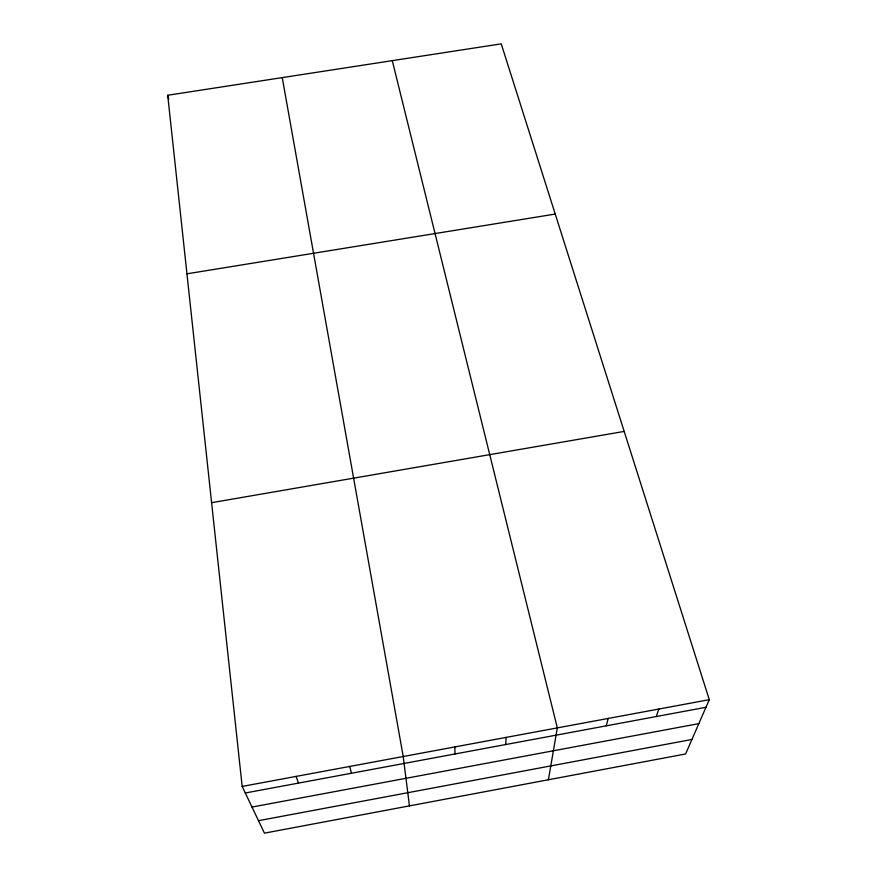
<?xml version="1.0" encoding="UTF-8"?>
<svg xmlns="http://www.w3.org/2000/svg" width="877" height="877" viewBox="0 0 877 877"><rect width="100%" height="100%" fill="white"/><g stroke="black" fill="none" stroke-linecap="round" stroke-linejoin="round"><path stroke-width="1.32" d="M505.645 744.562L506.193 737.393M548.399 779.763L557.323 727.899L392.282 60.645M606.259 725.838L608.21 718.438M656.226 716.542L658.868 709.033M709.285 699.671L685.606 753.968L264.437 833.15L242.173 786.428L167.715 95.264L501.238 43.85L709.285 699.671L242.173 786.428M252.006 807.059L698.837 723.624M258.496 820.686L691.931 739.464M245.297 792.994L705.963 707.29M211.598 502.685L624.194 431.418M186.944 273.821L555.24 214.054M296.108 776.408L298.487 783.095M167.715 95.264L168.702 99.101M349.791 766.432L351.414 773.251M282.241 77.604L403.223 756.511L409.449 805.886M454.823 746.93L454.988 753.979"/></g></svg>
